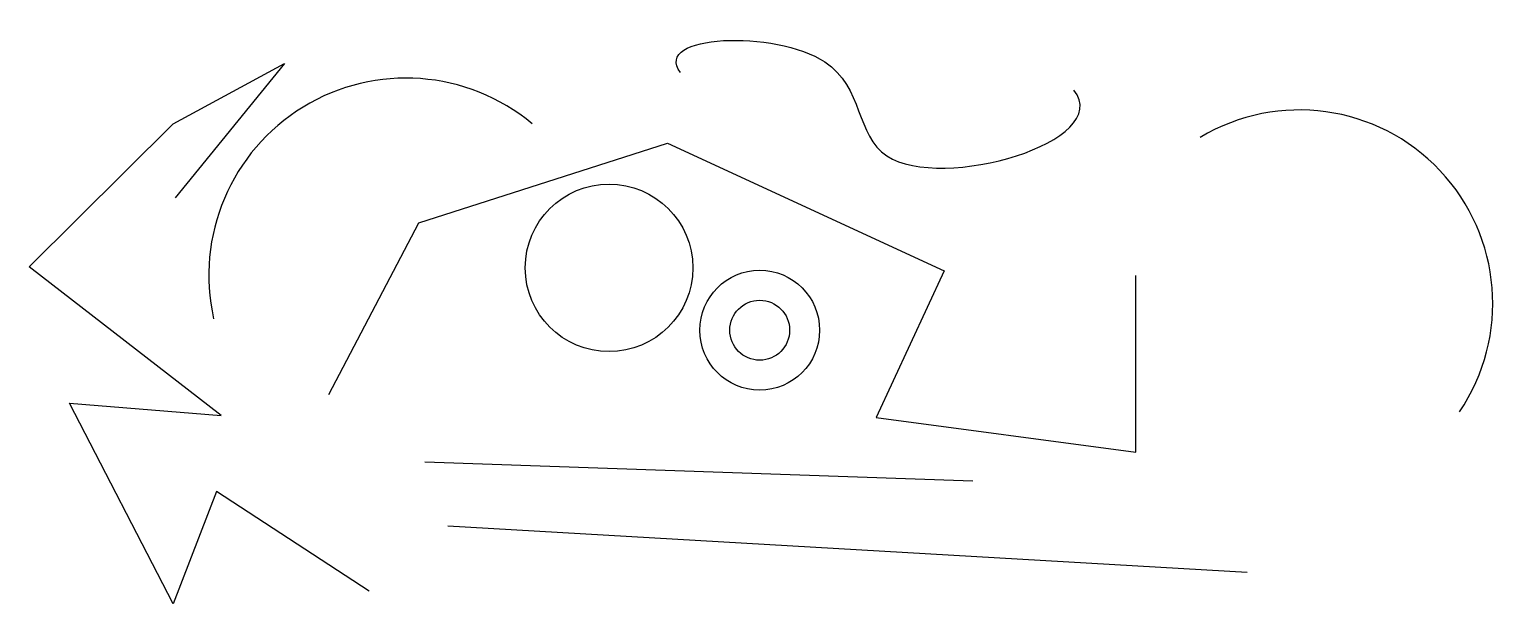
# Model space of a CAD drawing. Header units: millimetres. Extents: x 632 to 5720, y 582 to 2578.
import ezdxf

# ---------------------------------------------------------------- set-up
doc = ezdxf.new("R2010")
doc.units = ezdxf.units.MM
doc.layers.add('Слой1', color=3, linetype='Continuous')
doc.layers.add('Слой2', color=1, linetype='Continuous')

msp = doc.modelspace()

# ---------------------------------------------------------------- linework, layer by layer
at = {"layer": 'Опасная зона'}
msp.add_circle((3171.6, 1532.4), 104.1, dxfattribs=at)
msp.add_circle((3171.6, 1532.4), 104.1, dxfattribs=at)
msp.add_circle((3171.6, 1532.4), 104.1, dxfattribs=at)
at = {"layer": 'Слой1'}
msp.add_line((2087.1, 852.3), (4866.8, 692.2), dxfattribs=at)
msp.add_lwpolyline([(1813.5, 625.6), (1282.9, 972.3), (1132.7, 582.2), (772.3, 1279), (1299.6, 1235.7), (632.2, 1752.4), (1132.7, 2249.1), (1519.8, 2459.2), (1139.4, 1992.4)], dxfattribs=at)
msp.add_circle((3171.6, 1532.4), 208.2, dxfattribs=at)
msp.add_arc((5048.1, 1625.8), 671.9, 325.8834, 120.8746, dxfattribs=at)
at = {"layer": 'Слой1', "ltscale": 100}
msp.add_open_spline([(2896.6, 2427.4), (2794.6, 2560.5), (3564, 2591.4), (3461.2, 1913.8), (4407.3, 2187.4), (4263.8, 2366.7)], degree=3, knots=[0, 0, 0, 0, 503.121521, 894.460999, 1583.546875, 1583.546875, 1583.546875, 1583.546875], dxfattribs=at)
at = {"layer": 'Слой2'}
msp.add_line((2007, 1075.6), (3912.4, 1009), dxfattribs=at)
msp.add_lwpolyline([(1673.3, 1309), (1987, 1905.8), (2851.3, 2182.5), (3812.3, 1739.1), (3576.9, 1228.8), (4479.7, 1109), (4479.7, 1722.4)], dxfattribs=at)
msp.add_circle((2647.7, 1749.1), 291.2, dxfattribs=at)
msp.add_arc((1941.6, 1722.9), 685.4, 50.154, 192.6842, dxfattribs=at)

doc.saveas('drawing.dxf')
